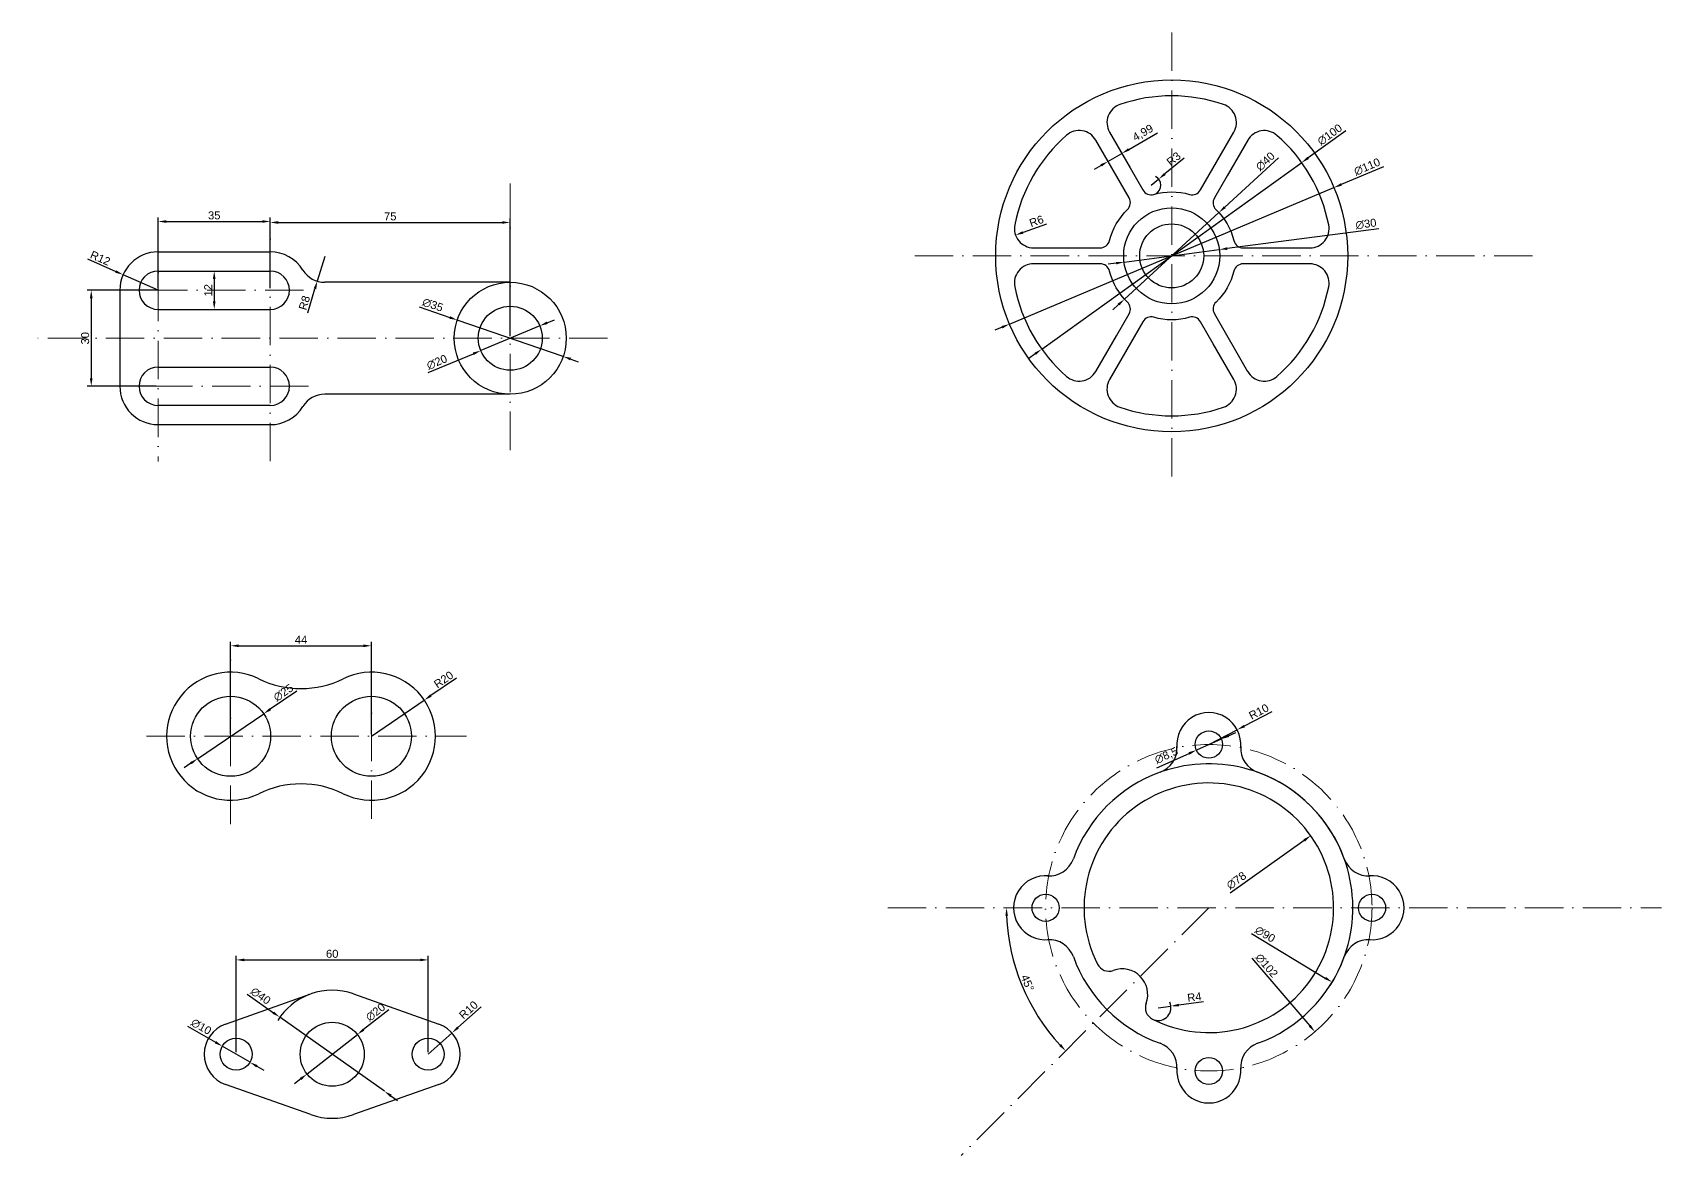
# Model space of a CAD drawing. Header units: millimetres. Extents: x 2433 to 2942, y 547 to 3299.
# Drawn here: x 2433 to 2942, y 872 to 1223 of the extents above; entities that cross this region are included whole.
import ezdxf

# ---------------------------------------------------------------- set-up
doc = ezdxf.new("R2010")
doc.units = ezdxf.units.MM
doc.linetypes.add('ACAD_ISO10W100', pattern=[18, 12, -3, 0, -3])
doc.layers.get('0').update_dxf_attribs({"lineweight": 25})
doc.layers.add('eksen çizgisi', color=1, linetype='ACAD_ISO10W100', lineweight=15)
doc.layers.add('ölçülendirme', color=2, linetype='Continuous', lineweight=15)
doc.styles.get("Standard").update_dxf_attribs({"font": 'arial.ttf'})
doc.dimstyles.new('ISO-25', dxfattribs={"dimtxt": 2.5, "dimasz": 2.5, "dimexe": 1.25, "dimexo": 0.625, "dimtad": 1, "dimtxsty": 'Standard', "dimcen": 2.5, "dimadec": 0, "dimazin": 0, "dimtfac": 1, "dimtmove": 0, "dimatfit": 3, "dimfxl": 1, "dimarcsym": 0})

# ---------------------------------------------------------------- blocks, each defined once
blk = doc.blocks.new('*U407')
blk.add_lwpolyline([(7.3, 15.32, 0.472282), (-1.84, 16.84, 0.166174), (-18.01, -11.16, 0.47237), (-12.13, -18.32), (0.77, -18.32), (8.71, -18.32, 0.345132), (11.63, -16.04, -0.142149), (17.2, -6.39, 0.345287), (17.72, -2.72), (7.32, 15.3)], format="xyb")
blk = doc.blocks.new('*U408')
at = {"color": 0, "linetype": 'ByBlock', "lineweight": -2, "transparency": 16777216}
for p, rotation in [((2791.45, 1190.3), 299.9999999999999), ((2822.5, 1169.48), 240), ((2755.39, 1136.53), 59.99999999999999), ((2819.99, 1132.18), 180), ((2786.43, 1115.71), 120)]:
    blk.add_blockref('*U407', p, dxfattribs=dict(at, rotation=rotation))
blk.add_blockref('*U407', (2757.9, 1173.83), dxfattribs=at)
blk = doc.blocks.new('*D410')
at = {"color": 0, "lineweight": -2, "transparency": 16777216}
for p, q in [((2775.53, 1186.27), (2784.49, 1191.44)), ((2773.14, 1185.41), (2772.74, 1186.1)), ((2766.88, 1181.27), (2764.71, 1180.02)), ((2768.82, 1182.91), (2768.42, 1183.61)), ((2769.04, 1182.52), (2773.36, 1185.02))]:
    blk.add_line(p, q, dxfattribs=at)
at = {"color": 0, "transparency": 16777216}
for points in [[(2775.32, 1186.63), (2775.74, 1185.91), (2773.36, 1185.02)], [(2766.67, 1181.63), (2767.09, 1180.91), (2769.04, 1182.52)]]:
    blk.add_solid(points, dxfattribs=at)
at = {"layer": 'Defpoints', "color": 0, "transparency": 16777216}
for p in [(2769.13, 1182.37), (2773.36, 1185.02), (2773.45, 1184.87)]:
    blk.add_point(p, dxfattribs=at)
at = {"color": 0, "transparency": 16777216, "insert": (2780.03, 1191.32), "char_height": 2.5, "attachment_point": 5, "rotation": 30}
blk.add_mtext('4,99', dxfattribs=at)
blk = doc.blocks.new('*D474')
at = {"layer": 'Defpoints', "color": 0, "transparency": 16777216}
for p in [(2591.48, 1131.13), (2573.03, 1123.39)]:
    blk.add_point(p, dxfattribs=at)
at = {"layer": 'ölçülendirme', "color": 0, "lineweight": -2, "transparency": 16777216}
for p, q in [((2591.48, 1131.13), (2573.03, 1123.39)), ((2593.78, 1132.1), (2596.09, 1133.06)), ((2556.64, 1116.51), (2570.73, 1122.42))]:
    blk.add_line(p, q, dxfattribs=at)
at = {"layer": 'ölçülendirme', "color": 0, "transparency": 16777216}
for points in [[(2593.62, 1132.48), (2593.94, 1131.71), (2591.48, 1131.13)], [(2570.57, 1122.81), (2570.89, 1122.04), (2573.03, 1123.39)]]:
    blk.add_solid(points, dxfattribs=at)
at = {"layer": 'ölçülendirme', "color": 0, "transparency": 16777216, "insert": (2559.35, 1119.79), "char_height": 2.5, "attachment_point": 5, "rotation": 22.7668}
blk.add_mtext('∅20', dxfattribs=at)
blk = doc.blocks.new('*D475')
at = {"layer": 'Defpoints', "color": 0, "transparency": 16777216}
for p in [(2565.71, 1132.95), (2598.8, 1121.57)]:
    blk.add_point(p, dxfattribs=at)
at = {"layer": 'ölçülendirme', "color": 0, "lineweight": -2, "transparency": 16777216}
for p, q in [((2553.82, 1137.04), (2563.34, 1133.76)), ((2598.8, 1121.57), (2565.71, 1132.95)), ((2601.17, 1120.76), (2603.53, 1119.94))]:
    blk.add_line(p, q, dxfattribs=at)
at = {"layer": 'ölçülendirme', "color": 0, "transparency": 16777216}
for points in [[(2563.48, 1134.16), (2563.21, 1133.37), (2565.71, 1132.95)], [(2601.3, 1121.15), (2601.03, 1120.36), (2598.8, 1121.57)]]:
    blk.add_solid(points, dxfattribs=at)
at = {"layer": 'ölçülendirme', "color": 0, "transparency": 16777216, "insert": (2558.04, 1137.67), "char_height": 2.5, "attachment_point": 5, "rotation": 341.0252}
blk.add_mtext('∅35', dxfattribs=at)
blk = doc.blocks.new('*D476')
at = {"layer": 'Defpoints', "color": 0, "transparency": 16777216}
for p in [(2461.28, 1147.11), (2472.26, 1142.26)]:
    blk.add_point(p, dxfattribs=at)
at = {"layer": 'ölçülendirme', "color": 0, "lineweight": -2, "transparency": 16777216}
for p, q in [((2450.12, 1152.03), (2458.99, 1148.12)), ((2472.26, 1142.26), (2461.28, 1147.11))]:
    blk.add_line(p, q, dxfattribs=at)
at = {"layer": 'ölçülendirme', "color": 0, "transparency": 16777216}
blk.add_solid([(2459.16, 1148.5), (2458.82, 1147.74), (2461.28, 1147.11)], dxfattribs=at)
at = {"layer": 'ölçülendirme', "color": 0, "transparency": 16777216, "insert": (2454.17, 1152.3), "char_height": 2.5, "attachment_point": 5, "rotation": 336.1739}
blk.add_mtext('R12', dxfattribs=at)
blk = doc.blocks.new('*D477')
at = {"layer": 'Defpoints', "color": 0, "transparency": 16777216}
for p in [(2524.28, 1152.76), (2521.97, 1145.1)]:
    blk.add_point(p, dxfattribs=at)
at = {"layer": 'ölçülendirme', "color": 0, "lineweight": -2, "transparency": 16777216}
for p, q in [((2524.28, 1152.76), (2521.97, 1145.1)), ((2518.99, 1135.25), (2521.24, 1142.71))]:
    blk.add_line(p, q, dxfattribs=at)
at = {"layer": 'ölçülendirme', "color": 0, "transparency": 16777216}
blk.add_solid([(2520.84, 1142.83), (2521.64, 1142.59), (2521.97, 1145.1)], dxfattribs=at)
at = {"layer": 'ölçülendirme', "color": 0, "transparency": 16777216, "insert": (2517.94, 1138.33), "char_height": 2.5, "attachment_point": 5, "rotation": 73.1966}
blk.add_mtext('R8', dxfattribs=at)
blk = doc.blocks.new('*D478')
at = {"layer": 'Defpoints', "color": 0, "transparency": 16777216}
for p in [(2507.26, 1163.74), (2472.26, 1142.26), (2507.26, 1142.26)]:
    blk.add_point(p, dxfattribs=at)
at = {"layer": 'ölçülendirme', "color": 0, "lineweight": -2, "transparency": 16777216}
for p, q in [((2472.26, 1142.88), (2472.26, 1164.99)), ((2474.76, 1163.74), (2504.76, 1163.74)), ((2507.26, 1142.88), (2507.26, 1164.99))]:
    blk.add_line(p, q, dxfattribs=at)
at = {"layer": 'ölçülendirme', "color": 0, "transparency": 16777216}
for points in [[(2474.76, 1164.16), (2474.76, 1163.32), (2472.26, 1163.74)], [(2504.76, 1164.16), (2504.76, 1163.32), (2507.26, 1163.74)]]:
    blk.add_solid(points, dxfattribs=at)
at = {"layer": 'ölçülendirme', "color": 0, "transparency": 16777216, "insert": (2489.76, 1165.64), "char_height": 2.5, "attachment_point": 5}
blk.add_mtext('35', dxfattribs=at)
blk = doc.blocks.new('*D479')
at = {"layer": 'Defpoints', "color": 0, "transparency": 16777216}
for p in [(2582.26, 1163.44), (2507.26, 1142.26), (2582.26, 1127.26)]:
    blk.add_point(p, dxfattribs=at)
at = {"layer": 'ölçülendirme', "color": 0, "lineweight": -2, "transparency": 16777216}
for p, q in [((2507.26, 1142.88), (2507.26, 1164.69)), ((2509.76, 1163.44), (2579.76, 1163.44)), ((2582.26, 1127.88), (2582.26, 1164.69))]:
    blk.add_line(p, q, dxfattribs=at)
at = {"layer": 'ölçülendirme', "color": 0, "transparency": 16777216}
for points in [[(2509.76, 1163.86), (2509.76, 1163.03), (2507.26, 1163.44)], [(2579.76, 1163.86), (2579.76, 1163.03), (2582.26, 1163.44)]]:
    blk.add_solid(points, dxfattribs=at)
at = {"layer": 'ölçülendirme', "color": 0, "transparency": 16777216, "insert": (2544.76, 1165.34), "char_height": 2.5, "attachment_point": 5}
blk.add_mtext('75', dxfattribs=at)
blk = doc.blocks.new('*D480')
at = {"layer": 'Defpoints', "color": 0, "transparency": 16777216}
for p in [(2489.76, 1148.26), (2489.76, 1136.26), (2489.76, 1136.26)]:
    blk.add_point(p, dxfattribs=at)
at = {"layer": 'ölçülendirme', "color": 0, "lineweight": -2, "transparency": 16777216}
for p, q in [((2489.76, 1145.76), (2489.76, 1138.76)), ((2490.38, 1148.26), (2491.01, 1148.26)), ((2490.38, 1136.26), (2491.01, 1136.26))]:
    blk.add_line(p, q, dxfattribs=at)
at = {"layer": 'ölçülendirme', "color": 0, "transparency": 16777216}
for points in [[(2489.34, 1145.76), (2490.17, 1145.76), (2489.76, 1148.26)], [(2489.34, 1138.76), (2490.17, 1138.76), (2489.76, 1136.26)]]:
    blk.add_solid(points, dxfattribs=at)
at = {"layer": 'ölçülendirme', "color": 0, "transparency": 16777216, "insert": (2487.88, 1142.26), "char_height": 2.5, "attachment_point": 5, "rotation": 90}
blk.add_mtext('12', dxfattribs=at)
blk = doc.blocks.new('*D481')
at = {"layer": 'Defpoints', "color": 0, "transparency": 16777216}
for p in [(2472.26, 1142.26), (2451.33, 1112.26), (2472.26, 1112.26)]:
    blk.add_point(p, dxfattribs=at)
at = {"layer": 'ölçülendirme', "color": 0, "lineweight": -2, "transparency": 16777216}
for p, q in [((2471.63, 1142.26), (2450.08, 1142.26)), ((2451.33, 1139.76), (2451.33, 1114.76)), ((2471.63, 1112.26), (2450.08, 1112.26))]:
    blk.add_line(p, q, dxfattribs=at)
at = {"layer": 'ölçülendirme', "color": 0, "transparency": 16777216}
for points in [[(2450.91, 1139.76), (2451.75, 1139.76), (2451.33, 1142.26)], [(2450.91, 1114.76), (2451.75, 1114.76), (2451.33, 1112.26)]]:
    blk.add_solid(points, dxfattribs=at)
at = {"layer": 'ölçülendirme', "color": 0, "transparency": 16777216, "insert": (2449.43, 1127.26), "char_height": 2.5, "attachment_point": 5, "rotation": 90}
blk.add_mtext('30', dxfattribs=at)
blk = doc.blocks.new('*D482')
at = {"layer": 'Defpoints', "color": 0, "transparency": 16777216}
for p in [(2538.88, 1031.16), (2494.88, 1002.9), (2538.88, 1002.9)]:
    blk.add_point(p, dxfattribs=at)
at = {"layer": 'ölçülendirme', "color": 0, "lineweight": -2, "transparency": 16777216}
for p, q in [((2494.88, 1003.53), (2494.88, 1032.41)), ((2497.38, 1031.16), (2536.38, 1031.16)), ((2538.88, 1003.53), (2538.88, 1032.41))]:
    blk.add_line(p, q, dxfattribs=at)
at = {"layer": 'ölçülendirme', "color": 0, "transparency": 16777216}
for points in [[(2497.38, 1031.58), (2497.38, 1030.74), (2494.88, 1031.16)], [(2536.38, 1031.58), (2536.38, 1030.74), (2538.88, 1031.16)]]:
    blk.add_solid(points, dxfattribs=at)
at = {"layer": 'ölçülendirme', "color": 0, "transparency": 16777216, "insert": (2516.88, 1033.04), "char_height": 2.5, "attachment_point": 5}
blk.add_mtext('44', dxfattribs=at)
blk = doc.blocks.new('*D483')
at = {"layer": 'Defpoints', "color": 0, "transparency": 16777216}
for p in [(2505.22, 1009.93), (2484.54, 995.88)]:
    blk.add_point(p, dxfattribs=at)
at = {"layer": 'ölçülendirme', "color": 0, "lineweight": -2, "transparency": 16777216}
for p, q in [((2515.61, 1017), (2507.28, 1011.34)), ((2484.54, 995.88), (2505.22, 1009.93)), ((2482.48, 994.47), (2480.41, 993.06))]:
    blk.add_line(p, q, dxfattribs=at)
at = {"layer": 'ölçülendirme', "color": 0, "transparency": 16777216}
for points in [[(2507.05, 1011.68), (2507.52, 1010.99), (2505.22, 1009.93)], [(2482.24, 994.81), (2482.71, 994.13), (2484.54, 995.88)]]:
    blk.add_solid(points, dxfattribs=at)
at = {"layer": 'ölçülendirme', "color": 0, "transparency": 16777216, "insert": (2511.37, 1016.5), "char_height": 2.5, "attachment_point": 5, "rotation": 34.2158}
blk.add_mtext('∅25', dxfattribs=at)
blk = doc.blocks.new('*D484')
at = {"layer": 'Defpoints', "color": 0, "transparency": 16777216}
for p in [(2555.4, 1014.17), (2538.88, 1002.9)]:
    blk.add_point(p, dxfattribs=at)
at = {"layer": 'ölçülendirme', "color": 0, "lineweight": -2, "transparency": 16777216}
for p, q in [((2565.49, 1021.06), (2557.47, 1015.58)), ((2538.88, 1002.9), (2555.4, 1014.17))]:
    blk.add_line(p, q, dxfattribs=at)
at = {"layer": 'ölçülendirme', "color": 0, "transparency": 16777216}
blk.add_solid([(2557.23, 1015.93), (2557.7, 1015.24), (2555.4, 1014.17)], dxfattribs=at)
at = {"layer": 'ölçülendirme', "color": 0, "transparency": 16777216, "insert": (2561.44, 1020.6), "char_height": 2.5, "attachment_point": 5, "rotation": 34.2994}
blk.add_mtext('R20', dxfattribs=at)
blk = doc.blocks.new('*D485')
at = {"layer": 'Defpoints', "color": 0, "transparency": 16777216}
for p in [(2564.06, 910.19), (2556.62, 903.52)]:
    blk.add_point(p, dxfattribs=at)
at = {"layer": 'ölçülendirme', "color": 0, "lineweight": -2, "transparency": 16777216}
for p, q in [((2573.16, 918.35), (2565.93, 911.86)), ((2556.62, 903.52), (2564.06, 910.19))]:
    blk.add_line(p, q, dxfattribs=at)
at = {"layer": 'ölçülendirme', "color": 0, "transparency": 16777216}
blk.add_solid([(2565.65, 912.17), (2566.2, 911.55), (2564.06, 910.19)], dxfattribs=at)
at = {"layer": 'ölçülendirme', "color": 0, "transparency": 16777216, "insert": (2569.2, 917.36), "char_height": 2.5, "attachment_point": 5, "rotation": 41.874}
blk.add_mtext('R10', dxfattribs=at)
blk = doc.blocks.new('*D486')
at = {"layer": 'Defpoints', "color": 0, "transparency": 16777216}
for p in [(2556.62, 933), (2496.62, 903.52), (2556.62, 903.52)]:
    blk.add_point(p, dxfattribs=at)
at = {"layer": 'ölçülendirme', "color": 0, "lineweight": -2, "transparency": 16777216}
for p, q in [((2496.62, 904.14), (2496.62, 934.25)), ((2499.12, 933), (2554.12, 933)), ((2556.62, 904.14), (2556.62, 934.25))]:
    blk.add_line(p, q, dxfattribs=at)
at = {"layer": 'ölçülendirme', "color": 0, "transparency": 16777216}
for points in [[(2499.12, 933.42), (2499.12, 932.58), (2496.62, 933)], [(2554.12, 933.42), (2554.12, 932.58), (2556.62, 933)]]:
    blk.add_solid(points, dxfattribs=at)
at = {"layer": 'ölçülendirme', "color": 0, "transparency": 16777216, "insert": (2526.62, 934.9), "char_height": 2.5, "attachment_point": 5}
blk.add_mtext('60', dxfattribs=at)
blk = doc.blocks.new('*D487')
at = {"layer": 'Defpoints', "color": 0, "transparency": 16777216}
for p in [(2510.29, 915.07), (2542.95, 891.97)]:
    blk.add_point(p, dxfattribs=at)
at = {"layer": 'ölçülendirme', "color": 0, "lineweight": -2, "transparency": 16777216}
for p, q in [((2500.05, 922.31), (2508.25, 916.51)), ((2542.95, 891.97), (2510.29, 915.07)), ((2544.99, 890.53), (2547.03, 889.09))]:
    blk.add_line(p, q, dxfattribs=at)
blk.add_arc((2526.62, 903.52), 20, 111.2617, 148.3166, dxfattribs=at)
at = {"layer": 'ölçülendirme', "color": 0, "transparency": 16777216}
for points in [[(2508.49, 916.85), (2508.01, 916.17), (2510.29, 915.07)], [(2545.23, 890.87), (2544.75, 890.19), (2542.95, 891.97)]]:
    blk.add_solid(points, dxfattribs=at)
at = {"layer": 'ölçülendirme', "color": 0, "transparency": 16777216, "insert": (2504.26, 921.74), "char_height": 2.5, "attachment_point": 5, "rotation": 324.7356}
blk.add_mtext('∅40', dxfattribs=at)
blk = doc.blocks.new('*D488')
at = {"layer": 'Defpoints', "color": 0, "transparency": 16777216}
for p in [(2534.49, 909.69), (2518.75, 897.35)]:
    blk.add_point(p, dxfattribs=at)
at = {"layer": 'ölçülendirme', "color": 0, "lineweight": -2, "transparency": 16777216}
for p, q in [((2544.36, 917.43), (2536.45, 911.23)), ((2518.75, 897.35), (2534.49, 909.69)), ((2516.78, 895.81), (2514.81, 894.26))]:
    blk.add_line(p, q, dxfattribs=at)
at = {"layer": 'ölçülendirme', "color": 0, "transparency": 16777216}
for points in [[(2536.2, 911.56), (2536.71, 910.9), (2534.49, 909.69)], [(2516.52, 896.13), (2517.04, 895.48), (2518.75, 897.35)]]:
    blk.add_solid(points, dxfattribs=at)
at = {"layer": 'ölçülendirme', "color": 0, "transparency": 16777216, "insert": (2540.17, 916.65), "char_height": 2.5, "attachment_point": 5, "rotation": 38.1045}
blk.add_mtext('∅20', dxfattribs=at)
blk = doc.blocks.new('*D489')
at = {"layer": 'Defpoints', "color": 0, "transparency": 16777216}
for p in [(2492.29, 906.03), (2500.94, 901.01)]:
    blk.add_point(p, dxfattribs=at)
at = {"layer": 'ölçülendirme', "color": 0, "lineweight": -2, "transparency": 16777216}
for p, q in [((2481.44, 912.31), (2490.13, 907.28)), ((2500.94, 901.01), (2492.29, 906.03)), ((2503.11, 899.76), (2505.27, 898.51))]:
    blk.add_line(p, q, dxfattribs=at)
at = {"layer": 'ölçülendirme', "color": 0, "transparency": 16777216}
for points in [[(2490.34, 907.64), (2489.92, 906.92), (2492.29, 906.03)], [(2503.32, 900.12), (2502.9, 899.4), (2500.94, 901.01)]]:
    blk.add_solid(points, dxfattribs=at)
at = {"layer": 'ölçülendirme', "color": 0, "transparency": 16777216, "insert": (2485.69, 912.13), "char_height": 2.5, "attachment_point": 5, "rotation": 329.9188}
blk.add_mtext('∅10', dxfattribs=at)
blk = doc.blocks.new('*D543')
at = {"layer": 'Defpoints', "color": 0, "transparency": 16777216}
for p in [(2839.64, 1174.33), (2738.25, 1131.68)]:
    blk.add_point(p, dxfattribs=at)
at = {"layer": 'ölçülendirme', "color": 0, "lineweight": -2, "transparency": 16777216}
for p, q in [((2855.15, 1180.86), (2841.94, 1175.3)), ((2738.25, 1131.68), (2839.64, 1174.33)), ((2735.94, 1130.71), (2733.64, 1129.74))]:
    blk.add_line(p, q, dxfattribs=at)
at = {"layer": 'ölçülendirme', "color": 0, "transparency": 16777216}
for points in [[(2841.78, 1175.69), (2842.11, 1174.92), (2839.64, 1174.33)], [(2735.78, 1131.09), (2736.1, 1130.33), (2738.25, 1131.68)]]:
    blk.add_solid(points, dxfattribs=at)
at = {"layer": 'ölçülendirme', "color": 0, "transparency": 16777216, "insert": (2850.01, 1180.84), "char_height": 2.5, "attachment_point": 5, "rotation": 22.816}
blk.add_mtext('∅110', dxfattribs=at)
blk = doc.blocks.new('*D544')
at = {"layer": 'Defpoints', "color": 0, "transparency": 16777216}
for p in [(2829.58, 1182.16), (2748.33, 1123.86)]:
    blk.add_point(p, dxfattribs=at)
at = {"layer": 'ölçülendirme', "color": 0, "lineweight": -2, "transparency": 16777216}
for p, q in [((2843.34, 1192.04), (2831.61, 1183.62)), ((2748.33, 1123.86), (2829.58, 1182.16)), ((2746.3, 1122.41), (2744.27, 1120.95))]:
    blk.add_line(p, q, dxfattribs=at)
at = {"layer": 'ölçülendirme', "color": 0, "transparency": 16777216}
for points in [[(2831.37, 1183.96), (2831.85, 1183.28), (2829.58, 1182.16)], [(2746.06, 1122.74), (2746.54, 1122.07), (2748.33, 1123.86)]]:
    blk.add_solid(points, dxfattribs=at)
at = {"layer": 'ölçülendirme', "color": 0, "transparency": 16777216, "insert": (2838.34, 1190.88), "char_height": 2.5, "attachment_point": 5, "rotation": 35.6621}
blk.add_mtext('∅100', dxfattribs=at)
blk = doc.blocks.new('*D545')
at = {"layer": 'Defpoints', "color": 0, "transparency": 16777216}
for p in [(2803.69, 1166.53), (2774.21, 1139.49)]:
    blk.add_point(p, dxfattribs=at)
at = {"layer": 'ölçülendirme', "color": 0, "lineweight": -2, "transparency": 16777216}
for p, q in [((2822.33, 1183.62), (2805.54, 1168.22)), ((2774.21, 1139.49), (2803.69, 1166.53)), ((2772.37, 1137.81), (2770.53, 1136.12))]:
    blk.add_line(p, q, dxfattribs=at)
at = {"layer": 'ölçülendirme', "color": 0, "transparency": 16777216}
for points in [[(2805.25, 1168.53), (2805.82, 1167.91), (2803.69, 1166.53)], [(2772.09, 1138.11), (2772.65, 1137.5), (2774.21, 1139.49)]]:
    blk.add_solid(points, dxfattribs=at)
at = {"layer": 'ölçülendirme', "color": 0, "transparency": 16777216, "insert": (2818.21, 1182.52), "char_height": 2.5, "attachment_point": 5, "rotation": 42.5247}
blk.add_mtext('∅40', dxfattribs=at)
blk = doc.blocks.new('*D546')
at = {"layer": 'Defpoints', "color": 0, "transparency": 16777216}
for p in [(2774.07, 1151.06), (2803.82, 1154.96)]:
    blk.add_point(p, dxfattribs=at)
at = {"layer": 'ölçülendirme', "color": 0, "lineweight": -2, "transparency": 16777216}
for p, q in [((2853.64, 1161.49), (2806.29, 1155.28)), ((2771.59, 1150.73), (2769.11, 1150.41)), ((2774.07, 1151.06), (2803.82, 1154.96))]:
    blk.add_line(p, q, dxfattribs=at)
at = {"layer": 'ölçülendirme', "color": 0, "transparency": 16777216}
for points in [[(2806.24, 1155.7), (2806.35, 1154.87), (2803.82, 1154.96)], [(2771.54, 1151.14), (2771.65, 1150.32), (2774.07, 1151.06)]]:
    blk.add_solid(points, dxfattribs=at)
at = {"layer": 'ölçülendirme', "color": 0, "transparency": 16777216, "insert": (2849.64, 1162.96), "char_height": 2.5, "attachment_point": 5, "rotation": 7.4717}
blk.add_mtext('∅30', dxfattribs=at)
blk = doc.blocks.new('*D547')
at = {"layer": 'Defpoints', "color": 0, "transparency": 16777216}
for p in [(2784.87, 1177.01), (2782.55, 1175.1)]:
    blk.add_point(p, dxfattribs=at)
at = {"layer": 'ölçülendirme', "color": 0, "lineweight": -2, "transparency": 16777216}
for p, q in [((2792.82, 1183.53), (2786.8, 1178.59)), ((2782.55, 1175.1), (2784.87, 1177.01))]:
    blk.add_line(p, q, dxfattribs=at)
blk.add_arc((2782.55, 1175.1), 3, 298.1014, 63.234, dxfattribs=at)
at = {"layer": 'ölçülendirme', "color": 0, "transparency": 16777216}
blk.add_solid([(2786.54, 1178.91), (2787.07, 1178.27), (2784.87, 1177.01)], dxfattribs=at)
at = {"layer": 'ölçülendirme', "color": 0, "transparency": 16777216, "insert": (2789.57, 1183.32), "char_height": 2.5, "attachment_point": 5, "rotation": 39.3607}
blk.add_mtext('R3', dxfattribs=at)
blk = doc.blocks.new('*D548')
at = {"layer": 'Defpoints', "color": 0, "transparency": 16777216}
for p in [(2745.78, 1161.51), (2740.13, 1159.49)]:
    blk.add_point(p, dxfattribs=at)
at = {"layer": 'ölçülendirme', "color": 0, "lineweight": -2, "transparency": 16777216}
blk.add_line((2749.81, 1162.95), (2742.49, 1160.33), dxfattribs=at)
at = {"layer": 'ölçülendirme', "color": 0, "transparency": 16777216}
blk.add_solid([(2742.35, 1160.73), (2742.63, 1159.94), (2740.13, 1159.49)], dxfattribs=at)
at = {"layer": 'ölçülendirme', "color": 0, "transparency": 16777216, "insert": (2746.69, 1163.86), "char_height": 2.5, "attachment_point": 5, "rotation": 19.6832}
blk.add_mtext('R6', dxfattribs=at)
blk = doc.blocks.new('*D549')
at = {"layer": 'Defpoints', "color": 0, "transparency": 16777216}
for p in [(2809.42, 1004.91), (2800.55, 1000.28)]:
    blk.add_point(p, dxfattribs=at)
at = {"layer": 'ölçülendirme', "color": 0, "lineweight": -2, "transparency": 16777216}
for p, q in [((2820.25, 1010.56), (2811.63, 1006.07)), ((2800.55, 1000.28), (2809.42, 1004.91))]:
    blk.add_line(p, q, dxfattribs=at)
at = {"layer": 'ölçülendirme', "color": 0, "transparency": 16777216}
blk.add_solid([(2811.44, 1006.44), (2811.83, 1005.7), (2809.42, 1004.91)], dxfattribs=at)
at = {"layer": 'ölçülendirme', "color": 0, "transparency": 16777216, "insert": (2816.17, 1010.58), "char_height": 2.5, "attachment_point": 5, "rotation": 27.5566}
blk.add_mtext('R10', dxfattribs=at)
blk = doc.blocks.new('*D550')
at = {"layer": 'Defpoints', "color": 0, "transparency": 16777216}
for p in [(2784.73, 918.07), (2788.7, 918.57)]:
    blk.add_point(p, dxfattribs=at)
at = {"layer": 'ölçülendirme', "color": 0, "lineweight": -2, "transparency": 16777216}
for p, q in [((2784.73, 918.07), (2788.7, 918.57)), ((2798.89, 919.85), (2791.18, 918.88))]:
    blk.add_line(p, q, dxfattribs=at)
blk.add_arc((2784.73, 918.07), 4, 252.0749, 25.095, dxfattribs=at)
at = {"layer": 'ölçülendirme', "color": 0, "transparency": 16777216}
blk.add_solid([(2791.13, 919.29), (2791.23, 918.47), (2788.7, 918.57)], dxfattribs=at)
at = {"layer": 'ölçülendirme', "color": 0, "transparency": 16777216, "insert": (2796.04, 921.38), "char_height": 2.5, "attachment_point": 5, "rotation": 7.1901}
blk.add_mtext('R4', dxfattribs=at)
blk = doc.blocks.new('*D551')
at = {"layer": 'Defpoints', "color": 0, "transparency": 16777216}
for p in [(2700.24, 949.28), (2800.55, 949.28), (2941.98, 949.28), (2739.48, 932.92), (2723.17, 871.9)]:
    blk.add_point(p, dxfattribs=at)
at = {"layer": 'ölçülendirme', "color": 0, "lineweight": -2, "transparency": 16777216}
blk.add_arc((2800.55, 949.28), 63.23, 182.2656, 222.7344, dxfattribs=at)
at = {"layer": 'ölçülendirme', "color": 0, "transparency": 16777216}
for points in [[(2736.96, 946.78), (2737.79, 946.79), (2737.32, 949.28)], [(2754.41, 906.67), (2753.81, 906.09), (2755.84, 904.58)]]:
    blk.add_solid(points, dxfattribs=at)
at = {"layer": 'ölçülendirme', "color": 0, "transparency": 16777216, "insert": (2743.89, 925.81), "char_height": 2.5, "attachment_point": 5, "rotation": 292.5}
blk.add_mtext('45°', dxfattribs=at)
blk = doc.blocks.new('*D552')
at = {"layer": 'Defpoints', "color": 0, "transparency": 16777216}
for p in [(2796.67, 998.55), (2804.43, 1002.02)]:
    blk.add_point(p, dxfattribs=at)
at = {"layer": 'ölçülendirme', "color": 0, "lineweight": -2, "transparency": 16777216}
for p, q in [((2806.71, 1003.04), (2808.99, 1004.06)), ((2804.43, 1002.02), (2796.67, 998.55)), ((2784.31, 993.02), (2794.39, 997.53))]:
    blk.add_line(p, q, dxfattribs=at)
at = {"layer": 'ölçülendirme', "color": 0, "transparency": 16777216}
for points in [[(2806.54, 1003.42), (2806.88, 1002.66), (2804.43, 1002.02)], [(2794.22, 997.91), (2794.56, 997.15), (2796.67, 998.55)]]:
    blk.add_solid(points, dxfattribs=at)
at = {"layer": 'ölçülendirme', "color": 0, "transparency": 16777216, "insert": (2787.33, 996.74), "char_height": 2.5, "attachment_point": 5, "rotation": 24.1144}
blk.add_mtext('∅8,5', dxfattribs=at)
blk = doc.blocks.new('*D553')
at = {"layer": 'Defpoints', "color": 0, "transparency": 16777216}
for p in [(2832.38, 971.82), (2768.72, 926.75)]:
    blk.add_point(p, dxfattribs=at)
at = {"layer": 'ölçülendirme', "color": 0, "lineweight": -2, "transparency": 16777216}
blk.add_line((2807.21, 954), (2830.34, 970.37), dxfattribs=at)
at = {"layer": 'ölçülendirme', "color": 0, "transparency": 16777216}
blk.add_solid([(2830.1, 970.71), (2830.58, 970.03), (2832.38, 971.82)], dxfattribs=at)
at = {"layer": 'ölçülendirme', "color": 0, "transparency": 16777216, "insert": (2809.16, 957.79), "char_height": 2.5, "attachment_point": 5, "rotation": 35.2898}
blk.add_mtext('∅78', dxfattribs=at)
blk = doc.blocks.new('*D554')
at = {"layer": 'Defpoints', "color": 0, "transparency": 16777216}
for p in [(2762.01, 972.52), (2839.09, 926.05)]:
    blk.add_point(p, dxfattribs=at)
at = {"layer": 'ölçülendirme', "color": 0, "lineweight": -2, "transparency": 16777216}
blk.add_line((2813.87, 941.26), (2836.95, 927.34), dxfattribs=at)
blk.add_arc((2800.55, 949.28), 45, 327.3243, 109.0168, dxfattribs=at)
at = {"layer": 'ölçülendirme', "color": 0, "transparency": 16777216}
blk.add_solid([(2837.16, 927.7), (2836.73, 926.99), (2839.09, 926.05)], dxfattribs=at)
at = {"layer": 'ölçülendirme', "color": 0, "transparency": 16777216, "insert": (2818.12, 941), "char_height": 2.5, "attachment_point": 5, "rotation": 328.9159}
blk.add_mtext('∅90', dxfattribs=at)
blk = doc.blocks.new('*D555')
at = {"layer": 'Defpoints', "color": 0, "transparency": 16777216}
for p in [(2767.41, 988.04), (2833.7, 910.53)]:
    blk.add_point(p, dxfattribs=at)
at = {"layer": 'ölçülendirme', "color": 0, "lineweight": -2, "transparency": 16777216}
blk.add_line((2814.02, 933.53), (2832.07, 912.43), dxfattribs=at)
at = {"layer": 'ölçülendirme', "color": 0, "transparency": 16777216}
blk.add_solid([(2832.39, 912.7), (2831.76, 912.15), (2833.7, 910.53)], dxfattribs=at)
at = {"layer": 'ölçülendirme', "color": 0, "transparency": 16777216, "insert": (2818.6, 931.22), "char_height": 2.5, "attachment_point": 5, "rotation": 310.5361}
blk.add_mtext('∅102', dxfattribs=at)

msp = doc.modelspace()

# ---------------------------------------------------------------- linework, layer by layer
for p, q in [((2765.214, 1189.132), (2765.202, 1189.152)), ((2472.256, 1154.26), (2507.256, 1154.26)), ((2472.256, 1148.26), (2507.256, 1148.26)), ((2460.256, 1142.26), (2460.256, 1112.26)), ((2582.256, 1144.76), (2524.278, 1144.76)), ((2472.256, 1136.26), (2507.256, 1136.26)), ((2472.256, 1118.26), (2507.256, 1118.26)), ((2582.256, 1109.76), (2524.278, 1109.76)), ((2507.256, 1106.26), (2472.256, 1106.26)), ((2472.256, 1100.26), (2507.256, 1100.26)), ((2493.284, 912.947), (2519.951, 922.375)), ((2533.284, 922.375), (2559.951, 912.947)), ((2519.951, 884.663), (2493.284, 894.091)), ((2559.951, 894.091), (2533.284, 884.663))]:
    msp.add_line(p, q)
for centre, radius in [((2788.943, 1153.007), 55), ((2788.943, 1153.007), 15), ((2788.943, 1153.007), 10), ((2582.256, 1127.26), 17.5), ((2582.256, 1127.26), 10), ((2494.881, 1002.904), 12.5), ((2538.881, 1002.904), 12.5), ((2800.551, 1000.285), 4.25), ((2749.551, 949.285), 4.25), ((2851.551, 949.285), 4.25), ((2526.617, 903.519), 10), ((2496.617, 903.519), 5), ((2556.617, 903.519), 5), ((2800.551, 898.285), 4.25)]:
    msp.add_circle(centre, radius)
for centre, radius, start, end in [((2472.256, 1142.26), 12, 90, 180), ((2507.256, 1142.26), 12, 31.66824, 90), ((2472.256, 1142.26), 6, 90, 270), ((2507.256, 1142.26), 6, 270, 90), ((2524.278, 1152.76), 8, 211.66824, 270), ((2472.256, 1112.26), 6, 90, 270), ((2507.256, 1112.26), 6, 270, 90), ((2472.256, 1112.26), 12, 180, 270), ((2524.278, 1101.76), 8, 90, 148.33176), ((2507.256, 1112.26), 12, 270, 328.33176), ((2494.881, 1002.904), 20, 63.89612, 296.10388), ((2516.881, 1047.804), 30, 243.89612, 296.10388), ((2538.881, 1002.904), 20, 243.89612, 116.10388), ((2800.551, 1000.285), 10, 354.37373, 185.62627), ((2782.587, 999.148), 8, 289.81256, 3.62241), ((2818.515, 999.148), 8, 176.37759, 250.18744), ((2516.881, 958.005), 30, 63.89612, 116.10388), ((2800.551, 949.285), 45, 109.81256, 160.18744), ((2800.551, 949.285), 39, 243.12244, 206.87756), ((2800.551, 949.285), 45, 19.81256, 70.18744), ((2750.689, 967.249), 8, 266.37759, 340.18744), ((2850.414, 967.249), 8, 199.81256, 273.62241), ((2749.551, 949.285), 10, 84.37373, 275.62627), ((2851.551, 949.285), 10, 264.37373, 95.62627), ((2750.689, 931.321), 8, 19.81256, 93.62241), ((2850.414, 931.321), 8, 86.37759, 160.18744), ((2800.551, 949.285), 45, 199.81256, 250.18744), ((2769.332, 933.462), 4, 206.87756, 290.12468), ((2800.551, 949.285), 45, 289.81256, 340.18744), ((2773.461, 922.195), 8, 339.87532, 110.12468), ((2526.617, 903.519), 20, 70.52878, 109.47122), ((2784.728, 918.066), 4, 159.87532, 243.12244), ((2496.617, 903.519), 10, 109.47122, 250.52878), ((2556.617, 903.519), 10, 289.47122, 70.52878), ((2782.587, 899.422), 8, 356.37759, 70.18744), ((2818.515, 899.422), 8, 109.81256, 183.62241), ((2800.551, 898.285), 10, 174.37373, 5.62627), ((2526.617, 903.519), 20, 250.52878, 289.47122)]:
    msp.add_arc(centre, radius, start, end)
at = {"layer": 'eksen çizgisi'}
for p, q in [((2788.943, 1222.781), (2788.943, 1083.183)), ((2582.256, 1092.321), (2582.256, 1175.596)), ((2472.256, 1162.695), (2472.256, 1088.787)), ((2507.256, 1088.872), (2507.256, 1163.739)), ((2708.666, 1153.007), (2904.028, 1153.007)), ((2451.355, 1142.26), (2519.186, 1142.26)), ((2612.666, 1127.26), (2432.998, 1127.26)), ((2452.917, 1112.26), (2521.139, 1112.26)), ((2494.881, 975.454), (2494.881, 1030.761)), ((2538.881, 977.05), (2538.881, 1031.16)), ((2468.616, 1002.904), (2568.547, 1002.904)), ((2700.237, 949.285), (2941.978, 949.285)), ((2800.551, 949.285), (2723.169, 871.903))]:
    msp.add_line(p, q, dxfattribs=at)
msp.add_circle((2800.551, 949.285), 51, dxfattribs=at)

# ---------------------------------------------------------------- block references
msp.add_blockref('*U408', (0.011, 0.006))

# ---------------------------------------------------------------- dimensions: what is measured, and where the dimension line sits
dim = msp.add_aligned_dim(p1=(2769.131, 1182.372), p2=(2773.45, 1184.866), distance=0.175, dimstyle='ISO-25')
dim.commit()
dim.dimension.update_dxf_attribs({"geometry": '*D410', "text_midpoint": (2780.028, 1191.323)})
at = {"layer": 'ölçülendirme'}
for p1, p2, picture, middle in [((2748.33, 1123.863), (2829.577, 1182.163), '*D544', (2839.486, 1189.274)), ((2774.214, 1139.495), (2803.694, 1166.531), '*D545', (2819.546, 1181.07)), ((2738.247, 1131.679), (2839.64, 1174.334), '*D543', (2850.776, 1179.019)), ((2774.07, 1151.056), (2803.816, 1154.957), '*D546', (2849.896, 1161.001)), ((2591.477, 1131.129), (2573.035, 1123.39), '*D474', (2560.117, 1117.968)), ((2762.013, 972.518), (2839.09, 926.052), '*D554', (2817.098, 939.31)), ((2767.405, 988.045), (2833.698, 910.525), '*D555', (2817.098, 929.936)), ((2768.718, 926.754), (2832.385, 971.816), '*D553', (2810.296, 956.182))]:
    dim = msp.add_diameter_dim_2p(p1=p1, p2=p2, dimstyle='ISO-25', dxfattribs=at)
    dim.commit()
    dim.dimension.update_dxf_attribs({"geometry": picture, "text_midpoint": middle, "dimtype": 163})
for center, mpoint, picture, middle in [((2782.551, 1175.104), (2784.87, 1177.006), '*D547', (2789.571, 1183.323)), ((2472.256, 1142.26), (2461.278, 1147.107), '*D476', (2454.172, 1152.301)), ((2524.278, 1152.76), (2521.965, 1145.101), '*D477', (2517.935, 1138.334)), ((2538.881, 1002.904), (2555.403, 1014.175), '*D484', (2561.442, 1020.596)), ((2800.551, 1000.285), (2809.417, 1004.911), '*D549', (2816.168, 1010.579)), ((2784.728, 918.066), (2788.697, 918.567), '*D550', (2796.038, 921.382)), ((2556.617, 903.519), (2564.064, 910.194), '*D485', (2569.204, 917.355))]:
    dim = msp.add_radius_dim(center=center, mpoint=mpoint, dimstyle='ISO-25', dxfattribs=at)
    dim.commit()
    dim.dimension.update_dxf_attribs({"geometry": picture, "text_midpoint": middle})
for base, p1, p2, picture, middle in [((2507.256, 1163.739), (2472.256, 1142.26), (2507.256, 1142.26), '*D478', (2489.756, 1165.641)), ((2582.256, 1163.444), (2507.256, 1142.26), (2582.256, 1127.26), '*D479', (2544.756, 1165.34)), ((2538.881, 1031.16), (2494.881, 1002.904), (2538.881, 1002.904), '*D482', (2516.881, 1033.035)), ((2556.617, 933.001), (2496.617, 903.519), (2556.617, 903.519), '*D486', (2526.617, 934.902))]:
    dim = msp.add_linear_dim(base=base, p1=p1, p2=p2, dimstyle='ISO-25', dxfattribs=at)
    dim.commit()
    dim.dimension.update_dxf_attribs({"geometry": picture, "text_midpoint": middle})
dim = msp.add_radius_dim(center=(2745.783, 1161.513), mpoint=(2740.133, 1159.492), dimstyle='ISO-25', dxfattribs=at)
dim.commit()
dim.dimension.update_dxf_attribs({"geometry": '*D548', "text_midpoint": (2747.327, 1162.065), "dimtype": 164})
for base, p1, p2, picture, middle in [((2489.756, 1136.26), (2489.756, 1148.26), (2489.756, 1136.26), '*D480', (2487.876, 1142.26)), ((2451.33, 1112.26), (2472.256, 1142.26), (2472.256, 1112.26), '*D481', (2449.428, 1127.26))]:
    dim = msp.add_linear_dim(base=base, p1=p1, p2=p2, angle=90, dimstyle='ISO-25', dxfattribs=at)
    dim.commit()
    dim.dimension.update_dxf_attribs({"geometry": picture, "text_midpoint": middle})
for p1, p2, picture, middle in [((2598.805, 1121.569), (2565.707, 1132.95), '*D475', (2558.04, 1137.671)), ((2484.544, 995.876), (2505.217, 1009.933), '*D483', (2511.373, 1016.503)), ((2804.43, 1002.021), (2796.672, 998.549), '*D552', (2787.325, 996.74)), ((2542.947, 891.972), (2510.288, 915.066), '*D487', (2504.264, 921.74)), ((2518.749, 897.348), (2534.486, 909.69), '*D488', (2540.172, 916.654)), ((2500.944, 901.013), (2492.291, 906.025), '*D489', (2485.689, 912.127))]:
    dim = msp.add_diameter_dim_2p(p1=p1, p2=p2, dimstyle='ISO-25', dxfattribs=at)
    dim.commit()
    dim.dimension.update_dxf_attribs({"geometry": picture, "text_midpoint": middle})
dim = msp.add_angular_dim_2l(base=(2739.478, 932.92), line1=((2800.551, 949.285), (2723.169, 871.903)), line2=((2700.237, 949.285), (2941.978, 949.285)), dimstyle='ISO-25', dxfattribs=at)
dim.commit()
dim.dimension.update_dxf_attribs({"geometry": '*D551', "text_midpoint": (2743.889, 925.815)})

doc.saveas('drawing.dxf')
